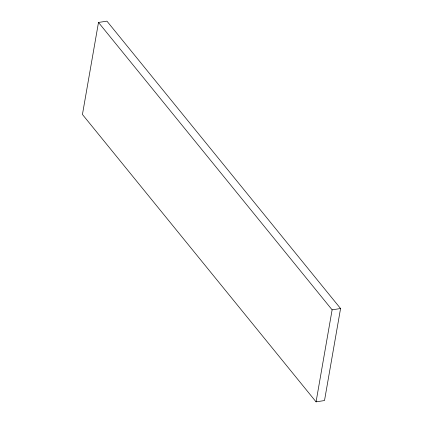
<?xml version="1.0" encoding="UTF-8"?>
<svg xmlns="http://www.w3.org/2000/svg" width="423" height="423" viewBox="0 0 423 423"><rect width="100%" height="100%" fill="white"/><g stroke="black" fill="none" stroke-linecap="round" stroke-linejoin="round"><path stroke-width="0.63" d="M98.49 22.451L82.437 114.474L316.066 401.85L324.51 400.549L340.563 308.526L106.934 21.15L98.49 22.451L332.118 309.832L316.066 401.85M332.118 309.832L340.563 308.526"/></g></svg>
